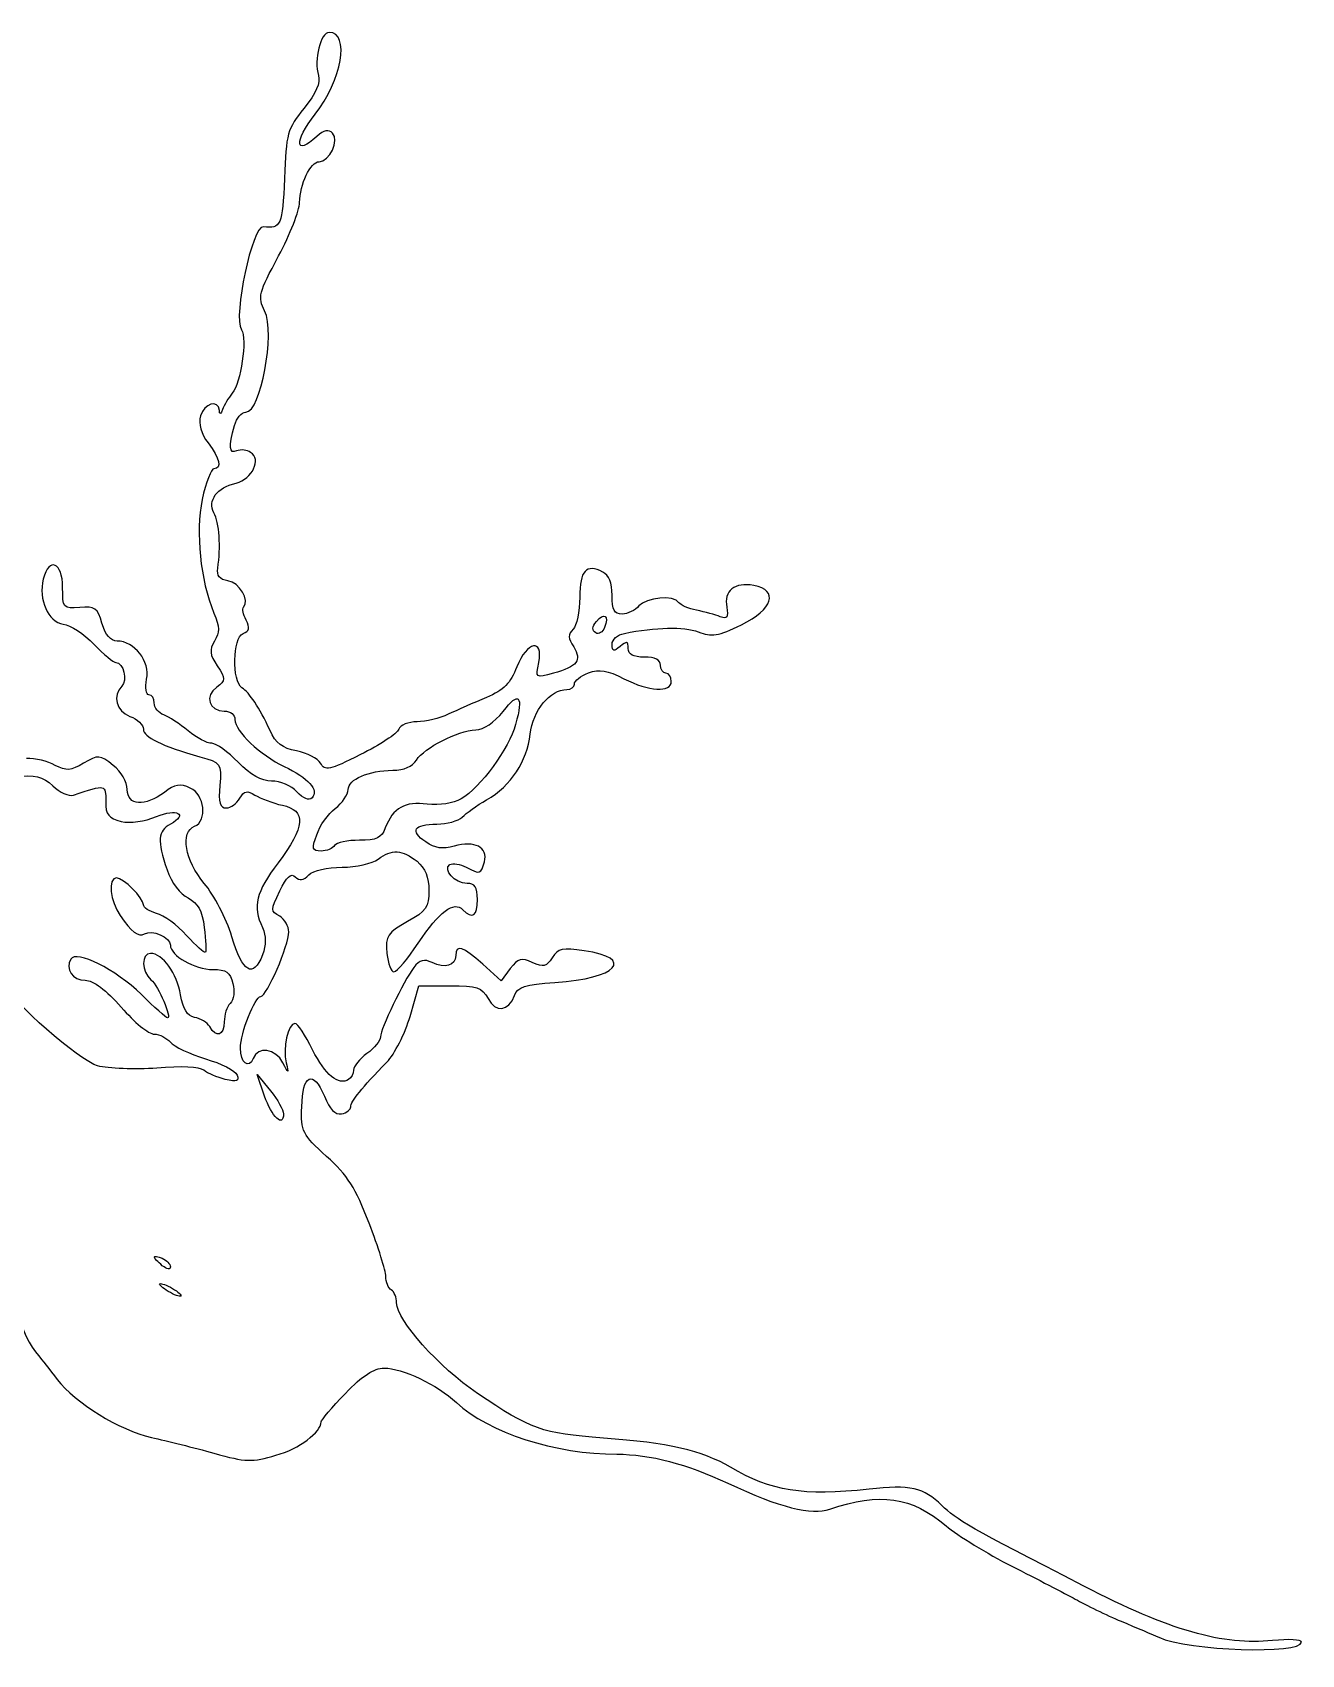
# Model space of a CAD drawing. Extents: x 11 to 139, y 39 to 146.
# Drawn here: x 72.1 to 138.6, y 38.7 to 123.8 of the extents above; entities that cross this region are included whole.
import ezdxf

# ---------------------------------------------------------------- set-up
doc = ezdxf.new("R2010")
doc.units = 0
doc.layers.get('0').update_dxf_attribs({"linetype": 'CONTINUOUS'})

msp = doc.modelspace()

# ---------------------------------------------------------------- linework, layer by layer
at = {"color": 7}
for points in [[(102.051556, 92.568889), (102.051556, 92.568889)], [(97.394889, 87.488889), (97.394889, 87.488889)], [(97.112667, 74.704222), (96.632889, 74.055111), (95.673333, 74.93)], [(91.863333, 72.192444), (92.314889, 73.801111), (93.951778, 73.801111)], [(84.243333, 68.015556), (83.848222, 69.144444), (84.553778, 68.297778)], [(85.231111, 67.084222), (85.231111, 67.084222)], [(79.304444, 59.069111), (79.304444, 59.069111)], [(79.868889, 57.545111), (79.868889, 57.545111)]]:
    msp.add_lwpolyline(points, dxfattribs=at)
for points in [[(87.63, 123.754444), (87.178444, 123.754444), (86.811556, 122.315111), (87.065556, 121.496667)], [(86.896222, 119.464667), (88.279111, 121.242667), (88.730667, 123.754444), (87.63, 123.754444)], [(87.065556, 121.496667), (87.178444, 121.101556), (86.952667, 120.593556), (86.303556, 119.775111)], [(86.303556, 119.775111), (85.428667, 118.702667), (85.372222, 118.448667), (85.287556, 116.106222)], [(86.980889, 118.307556), (85.823778, 117.235111), (85.767333, 118.025333), (86.896222, 119.464667)], [(87.799333, 118.476889), (87.601778, 118.674444), (87.347778, 118.646222), (86.980889, 118.307556)], [(87.093778, 116.981111), (87.658222, 116.981111), (88.166222, 118.11), (87.799333, 118.476889)], [(86.077778, 114.836222), (86.077778, 115.795778), (86.642222, 116.981111), (87.093778, 116.981111)], [(85.287556, 116.106222), (85.174667, 113.650889), (85.09, 113.453333), (84.186889, 113.566222)], [(84.977111, 112.042222), (85.569778, 113.171111), (86.077778, 114.441111), (86.077778, 114.836222)], [(84.186889, 113.566222), (83.594222, 113.650889), (82.578222, 108.881333), (83.029778, 108.175778)], [(84.243333, 109.163556), (83.876444, 109.897333), (83.932889, 110.094889), (84.977111, 112.042222)], [(83.255556, 103.857778), (84.045778, 103.857778), (84.807778, 108.006444), (84.243333, 109.163556)], [(83.029778, 108.175778), (83.340222, 107.696), (83.001556, 105.381778), (82.55, 104.845556)], [(82.55, 104.845556), (82.352444, 104.619778), (82.126667, 104.224667), (82.042, 103.998889)], [(81.872667, 103.942444), (81.816222, 104.535111), (81.082444, 104.309333), (80.884889, 103.660222)], [(82.042, 103.998889), (81.957333, 103.744889), (81.872667, 103.716667), (81.872667, 103.942444)], [(82.662889, 103.152222), (82.775778, 103.547333), (83.029778, 103.857778), (83.255556, 103.857778)], [(80.884889, 103.660222), (80.772, 103.236889), (80.913111, 102.728889), (81.28, 102.249111)], [(82.775778, 101.825778), (82.380667, 101.656444), (82.352444, 102.023333), (82.662889, 103.152222)], [(81.28, 102.249111), (81.900889, 101.430667), (82.013778, 100.894444), (81.590444, 100.894444)], [(82.747556, 100.132444), (83.594222, 100.358222), (84.102222, 101.402444), (83.509556, 101.741111)], [(83.509556, 101.741111), (83.340222, 101.882222), (83.001556, 101.910444), (82.775778, 101.825778)], [(81.590444, 100.894444), (81.449333, 100.894444), (81.167111, 100.160667), (80.969556, 99.285778)], [(81.590444, 98.580222), (81.251778, 99.229333), (81.731556, 99.906667), (82.747556, 100.132444)], [(80.969556, 99.285778), (80.630889, 97.536), (80.856667, 95.080667), (81.590444, 93.330889)], [(81.788, 95.673333), (81.957333, 96.774), (81.872667, 98.072222), (81.590444, 98.580222)], [(73.66, 94.685556), (73.66, 95.983778), (72.954444, 96.294222), (72.644, 95.108889)], [(82.324222, 95.024222), (81.872667, 95.080667), (81.731556, 95.278222), (81.788, 95.673333)], [(101.966889, 95.475778), (101.092, 95.927333), (100.753333, 95.560444), (100.753333, 94.149333)], [(102.446667, 94.262222), (102.446667, 94.911333), (102.277333, 95.306444), (101.966889, 95.475778)], [(72.644, 95.108889), (72.39, 94.036444), (72.898, 92.879333), (73.688222, 92.738222)], [(74.563111, 93.613111), (73.688222, 93.556667), (73.66, 93.584889), (73.66, 94.685556)], [(83.142667, 93.641333), (83.481333, 93.98), (82.916889, 94.939556), (82.324222, 95.024222)], [(109.869111, 94.770222), (108.881333, 94.967778), (108.288667, 94.488), (108.458, 93.641333)], [(109.22, 92.71), (110.885111, 93.528444), (111.195556, 94.516222), (109.869111, 94.770222)], [(75.720222, 92.794667), (75.494444, 93.584889), (75.353333, 93.697778), (74.563111, 93.613111)], [(83.283778, 92.964), (83.114444, 93.246222), (83.058, 93.556667), (83.142667, 93.641333)], [(100.753333, 94.149333), (100.753333, 93.415556), (100.584, 92.653556), (100.414667, 92.484222)], [(102.982889, 93.274444), (102.559556, 93.274444), (102.446667, 93.472), (102.446667, 94.262222)], [(103.857778, 93.697778), (103.660222, 93.472), (103.265111, 93.274444), (102.982889, 93.274444)], [(105.946222, 93.867111), (105.692222, 94.290444), (104.224667, 94.149333), (103.857778, 93.697778)], [(106.877556, 93.472), (106.454222, 93.556667), (106.030889, 93.754222), (105.946222, 93.867111)], [(108.458, 93.641333), (108.542667, 93.105111), (108.486222, 92.992222), (108.119333, 93.133333)], [(73.688222, 92.738222), (74.055111, 92.71), (74.788889, 92.230222), (75.296889, 91.694)], [(76.510444, 91.863333), (76.171778, 91.863333), (75.917778, 92.173778), (75.720222, 92.794667)], [(81.590444, 93.330889), (81.900889, 92.597111), (81.900889, 92.314889), (81.618667, 91.863333)], [(83.114444, 92.258444), (83.453111, 92.371333), (83.481333, 92.540667), (83.283778, 92.964)], [(101.6, 92.286667), (101.374222, 92.427778), (101.402444, 92.597111), (101.628222, 92.879333)], [(101.628222, 92.879333), (102.023333, 93.387333), (102.305556, 93.189778), (102.051556, 92.568889)], [(108.119333, 93.133333), (107.865333, 93.246222), (107.329111, 93.387333), (106.877556, 93.472)], [(106.962222, 92.343111), (107.667778, 92.060889), (108.006444, 92.117333), (109.22, 92.71)], [(78.062667, 89.859556), (78.260222, 90.790889), (77.413556, 91.863333), (76.510444, 91.863333)], [(81.618667, 91.863333), (81.336444, 91.383556), (81.364667, 91.157778), (81.759778, 90.565111)], [(83.058, 89.408), (82.521778, 89.746667), (82.578222, 92.032667), (83.114444, 92.258444)], [(98.608444, 90.734444), (98.862444, 92.032667), (97.987556, 91.835111), (97.451333, 90.508667)], [(100.414667, 92.484222), (100.132444, 92.202), (100.132444, 92.004444), (100.442889, 91.552889)], [(102.051556, 92.568889), (101.966889, 92.314889), (101.741111, 92.202), (101.6, 92.286667)], [(102.446667, 91.694), (102.446667, 91.919778), (102.728889, 92.202), (103.095778, 92.258444)], [(103.293333, 91.468222), (103.293333, 91.863333), (103.208667, 91.863333), (102.87, 91.581111)], [(103.095778, 92.258444), (104.732667, 92.597111), (106.200222, 92.625333), (106.962222, 92.343111)], [(75.296889, 91.694), (75.804889, 91.157778), (76.341111, 90.734444), (76.454, 90.734444)], [(100.442889, 91.552889), (100.866222, 90.847333), (100.640444, 90.536889), (99.370444, 90.17)], [(102.87, 91.581111), (102.531333, 91.298889), (102.446667, 91.298889), (102.446667, 91.694)], [(104.14, 91.016667), (103.547333, 91.016667), (103.293333, 91.157778), (103.293333, 91.468222)], [(104.986667, 90.593333), (104.986667, 90.875556), (104.704444, 91.016667), (104.14, 91.016667)], [(76.454, 90.734444), (76.849111, 90.734444), (77.074889, 89.803111), (76.764444, 89.492667)], [(81.759778, 90.565111), (82.211333, 89.859556), (82.211333, 89.803111), (81.731556, 89.436222)], [(97.451333, 90.508667), (97.140889, 89.662), (96.774, 89.295111), (95.870889, 88.9)], [(99.370444, 90.17), (98.439111, 89.916), (98.439111, 89.916), (98.608444, 90.734444)], [(100.471111, 89.605556), (100.471111, 89.774889), (100.809778, 90.028889), (101.204889, 90.198222)], [(101.204889, 90.198222), (101.797556, 90.395778), (102.192667, 90.339333), (103.067556, 89.887778)], [(105.268889, 90.17), (105.127778, 90.17), (104.986667, 90.367556), (104.986667, 90.593333)], [(105.551111, 89.746667), (105.551111, 89.972444), (105.438222, 90.17), (105.268889, 90.17)], [(76.764444, 89.492667), (76.256444, 88.984667), (76.454, 88.194444), (77.187778, 87.912222)], [(78.175556, 89.041111), (78.034444, 89.041111), (77.978, 89.408), (78.062667, 89.859556)], [(81.731556, 89.436222), (81.082444, 88.984667), (81.336444, 88.194444), (82.126667, 88.194444)], [(84.525556, 87.178444), (83.961111, 88.392), (83.453111, 89.154), (83.058, 89.408)], [(96.745778, 88.166222), (97.564222, 89.266889), (97.818222, 89.012889), (97.394889, 87.488889)], [(98.156889, 86.980889), (98.298, 88.222667), (99.201111, 89.323333), (100.076, 89.323333)], [(100.076, 89.323333), (100.301778, 89.323333), (100.471111, 89.464444), (100.471111, 89.605556)], [(103.067556, 89.887778), (104.365778, 89.210444), (105.551111, 89.154), (105.551111, 89.746667)], [(78.457778, 88.617778), (78.457778, 88.843556), (78.344889, 89.041111), (78.175556, 89.041111)], [(78.965778, 87.996889), (78.683556, 88.081556), (78.457778, 88.363778), (78.457778, 88.617778)], [(95.870889, 88.9), (95.221778, 88.646), (94.318667, 88.222667), (93.867111, 88.025111)], [(77.187778, 87.912222), (77.582889, 87.771111), (77.893333, 87.460667), (77.893333, 87.234889)], [(80.235778, 87.150222), (79.812444, 87.517111), (79.219778, 87.884), (78.965778, 87.996889)], [(82.126667, 88.194444), (82.465333, 88.194444), (82.691111, 87.996889), (82.691111, 87.742889)], [(82.691111, 87.742889), (82.691111, 87.150222), (84.017556, 85.880222), (85.259333, 85.287556)], [(92.230222, 87.63), (91.778667, 87.63), (91.355333, 87.460667), (91.270667, 87.234889)], [(93.867111, 88.025111), (93.415556, 87.799333), (92.681778, 87.63), (92.230222, 87.63)], [(95.306444, 87.206667), (95.729778, 87.206667), (96.266, 87.601778), (96.745778, 88.166222)], [(77.893333, 87.234889), (77.893333, 86.839778), (78.852889, 86.36), (80.856667, 85.795556)], [(81.477556, 86.501111), (81.223556, 86.501111), (80.687333, 86.783333), (80.235778, 87.150222)], [(85.908444, 86.106), (85.174667, 86.247111), (84.836, 86.501111), (84.525556, 87.178444)], [(91.270667, 87.234889), (91.186, 87.009111), (90.282889, 86.416444), (89.266889, 85.908444)], [(92.202, 85.626222), (92.625333, 86.275333), (94.346889, 87.150222), (95.306444, 87.206667)], [(97.394889, 87.488889), (97.056222, 86.247111), (95.532222, 84.158667), (94.544444, 83.594222)], [(95.870889, 83.537778), (97.169111, 84.299778), (97.987556, 85.541556), (98.156889, 86.980889)], [(76.312889, 85.344), (75.607333, 85.908444), (75.522667, 85.908444), (74.760667, 85.456889)], [(82.860444, 85.513333), (82.324222, 86.049556), (81.703333, 86.501111), (81.477556, 86.501111)], [(87.178444, 85.456889), (87.037333, 85.710889), (86.472889, 85.993111), (85.908444, 86.106)], [(89.266889, 85.908444), (87.63, 85.09), (87.404222, 85.033556), (87.178444, 85.456889)], [(73.264889, 85.344), (72.898, 85.569778), (72.220667, 85.710889), (71.769111, 85.710889)], [(74.760667, 85.456889), (74.083333, 85.061778), (73.857556, 85.033556), (73.264889, 85.344)], [(77.046667, 84.074), (77.046667, 84.497333), (76.736222, 85.005333), (76.312889, 85.344)], [(80.856667, 85.795556), (81.957333, 85.485111), (81.985556, 85.456889), (81.900889, 84.299778)], [(84.610222, 84.525556), (84.074, 84.525556), (83.509556, 84.836), (82.860444, 85.513333)], [(85.259333, 85.287556), (86.529333, 84.694889), (87.122, 84.045778), (86.726889, 83.650667)], [(88.617778, 84.074), (88.617778, 84.610222), (89.690222, 85.09), (90.960222, 85.09)], [(90.960222, 85.09), (91.552889, 85.09), (91.976222, 85.287556), (92.202, 85.626222)], [(71.12, 84.751333), (72.248889, 84.864222), (72.587556, 84.779556), (73.152, 84.271556)], [(73.152, 84.271556), (73.490667, 83.932889), (73.998667, 83.707111), (74.224444, 83.791778)], [(74.224444, 83.791778), (75.946, 84.356222), (75.917778, 84.356222), (75.917778, 83.453111)], [(80.348667, 84.158667), (79.812444, 84.412667), (79.558444, 84.356222), (78.994, 83.932889)], [(80.574444, 82.154889), (81.251778, 82.437111), (81.110667, 83.82), (80.348667, 84.158667)], [(81.900889, 84.299778), (81.816222, 83.396667), (81.900889, 83.114444), (82.239556, 83.114444)], [(85.936667, 83.961111), (85.654444, 84.271556), (85.061778, 84.525556), (84.610222, 84.525556)], [(75.917778, 83.453111), (75.917778, 82.747556), (76.058889, 82.578222), (76.736222, 82.408889)], [(78.994, 83.932889), (77.978, 83.170889), (77.046667, 83.227333), (77.046667, 84.074)], [(82.239556, 83.114444), (82.465333, 83.114444), (82.775778, 83.340222), (82.945111, 83.622444)], [(82.945111, 83.622444), (83.170889, 84.017556), (83.340222, 84.045778), (83.735333, 83.791778)], [(83.735333, 83.791778), (84.017556, 83.622444), (84.666667, 83.368444), (85.174667, 83.255556)], [(86.726889, 83.650667), (86.557556, 83.481333), (86.275333, 83.594222), (85.936667, 83.961111)], [(87.940444, 83.086222), (88.307333, 83.368444), (88.617778, 83.82), (88.617778, 84.074)], [(92.766444, 83.312), (91.609333, 83.481333), (90.960222, 83.114444), (90.565111, 82.070222)], [(94.544444, 83.594222), (94.121111, 83.340222), (93.415556, 83.255556), (92.766444, 83.312)], [(94.600889, 82.634667), (94.798444, 82.832222), (95.362889, 83.255556), (95.870889, 83.537778)], [(76.736222, 82.408889), (77.216, 82.296), (77.949778, 82.408889), (78.570667, 82.662889)], [(78.570667, 82.662889), (79.643111, 83.114444), (80.264, 82.775778), (79.304444, 82.267778)], [(85.174667, 83.255556), (86.444667, 83.001556), (86.36, 82.098444), (84.948889, 80.235778)], [(86.980889, 81.703333), (87.122, 82.183111), (87.573556, 82.804), (87.940444, 83.086222)], [(93.274444, 82.267778), (93.782444, 82.267778), (94.403333, 82.437111), (94.600889, 82.634667)], [(79.304444, 82.267778), (78.655333, 81.900889), (78.598889, 81.421111), (79.135111, 79.868889)], [(81.082444, 79.163333), (80.066444, 80.348667), (79.812444, 81.872667), (80.574444, 82.154889)], [(87.206667, 80.856667), (86.726889, 80.856667), (86.698667, 80.969556), (86.980889, 81.703333)], [(90.565111, 82.070222), (90.367556, 81.534), (90.113556, 81.421111), (89.210444, 81.421111)], [(92.681778, 81.336444), (91.835111, 81.900889), (92.060889, 82.267778), (93.274444, 82.267778)], [(87.912222, 81.138889), (87.827556, 80.997778), (87.488889, 80.856667), (87.206667, 80.856667)], [(89.210444, 81.421111), (88.589556, 81.421111), (87.996889, 81.308222), (87.912222, 81.138889)], [(90.198222, 80.433333), (90.903778, 80.969556), (91.44, 80.941333), (92.230222, 80.320444)], [(94.177556, 81.110667), (93.584889, 80.941333), (93.161556, 80.997778), (92.681778, 81.336444)], [(95.758, 80.292222), (95.955556, 81.054222), (95.25, 81.421111), (94.177556, 81.110667)], [(84.948889, 80.235778), (83.791778, 78.683556), (83.594222, 77.978), (84.130444, 76.849111)], [(86.557556, 79.614889), (86.811556, 79.840667), (87.517111, 80.01), (88.307333, 80.01)], [(88.307333, 80.01), (89.041111, 80.01), (89.887778, 80.207556), (90.198222, 80.433333)], [(92.230222, 80.320444), (92.653556, 79.953556), (92.851111, 79.473778), (92.851111, 78.796444)], [(94.854889, 79.163333), (94.205778, 79.163333), (93.556667, 79.868889), (93.951778, 80.151111)], [(93.951778, 80.151111), (94.121111, 80.235778), (94.488, 80.179333), (94.798444, 80.01)], [(94.798444, 80.01), (95.532222, 79.614889), (95.588667, 79.643111), (95.758, 80.292222)], [(76.482222, 79.445556), (76.030667, 79.445556), (76.143556, 78.232), (76.679778, 77.47)], [(77.893333, 78.034444), (77.893333, 78.401333), (76.849111, 79.445556), (76.482222, 79.445556)], [(79.135111, 79.868889), (79.360889, 79.191556), (79.812444, 78.598889), (80.235778, 78.401333)], [(82.521778, 76.369333), (82.239556, 77.328889), (81.590444, 78.542444), (81.082444, 79.163333)], [(85.033556, 78.768222), (85.400444, 79.502), (85.626222, 79.727778), (85.852, 79.502)], [(85.852, 79.502), (86.077778, 79.276222), (86.275333, 79.304444), (86.557556, 79.614889)], [(95.391111, 78.316667), (95.391111, 78.965778), (95.25, 79.163333), (94.854889, 79.163333)], [(80.235778, 78.401333), (80.743778, 78.119111), (80.969556, 77.752222), (81.082444, 76.849111)], [(85.033556, 77.441778), (84.553778, 77.695778), (84.553778, 77.752222), (85.033556, 78.768222)], [(92.851111, 78.796444), (92.851111, 77.921556), (92.71, 77.695778), (91.722222, 77.159556)], [(92.286667, 76.030667), (93.415556, 77.695778), (94.149333, 78.260222), (94.629111, 77.780444)], [(94.629111, 77.780444), (95.137111, 77.272444), (95.391111, 77.441778), (95.391111, 78.316667)], [(76.679778, 77.47), (77.244222, 76.623333), (77.639333, 76.341111), (77.949778, 76.510444)], [(78.570667, 77.582889), (78.203778, 77.695778), (77.893333, 77.893333), (77.893333, 78.034444)], [(80.151111, 76.425778), (79.671333, 76.990222), (78.965778, 77.498222), (78.570667, 77.582889)], [(85.513333, 76.623333), (85.513333, 76.905556), (85.287556, 77.272444), (85.033556, 77.441778)], [(77.949778, 76.510444), (78.344889, 76.764444), (79.304444, 76.341111), (79.304444, 75.917778)], [(81.082444, 76.849111), (81.167111, 76.171778), (81.195333, 75.607333), (81.138889, 75.550889)], [(84.045778, 73.236667), (84.356222, 73.236667), (85.513333, 75.917778), (85.513333, 76.623333)], [(84.130444, 76.849111), (84.328, 76.397556), (84.328, 75.946), (84.130444, 75.409778)], [(91.722222, 77.159556), (90.678, 76.566889), (90.565111, 76.425778), (90.649778, 75.494444)], [(77.780444, 73.349556), (76.454, 74.647778), (74.365556, 75.692), (74.083333, 75.184)], [(79.304444, 75.917778), (79.304444, 75.381556), (80.574444, 74.647778), (81.534, 74.647778)], [(81.138889, 75.550889), (81.082444, 75.494444), (80.659111, 75.889556), (80.151111, 76.425778)], [(84.130444, 75.409778), (83.650667, 74.168), (83.086222, 74.478444), (82.521778, 76.369333)], [(91.016667, 74.534889), (91.186, 74.534889), (91.750444, 75.212222), (92.286667, 76.030667)], [(95.673333, 74.93), (94.629111, 75.861333), (94.262222, 75.974222), (94.262222, 75.381556)], [(100.979111, 75.635556), (99.850222, 75.804889), (99.624444, 75.748444), (99.314, 75.268667)], [(74.083333, 75.184), (73.772889, 74.676), (74.196222, 74.083333), (74.845333, 74.083333)], [(78.260222, 75.494444), (77.780444, 75.494444), (77.780444, 74.534889), (78.288444, 74.111556)], [(79.840667, 73.321333), (79.671333, 74.422), (78.909333, 75.494444), (78.260222, 75.494444)], [(90.649778, 75.494444), (90.706222, 74.958222), (90.875556, 74.506667), (91.016667, 74.534889)], [(93.020444, 75.014667), (92.597111, 75.212222), (92.371333, 75.155778), (92.060889, 74.760667)], [(94.262222, 75.381556), (94.262222, 74.845333), (93.669556, 74.676), (93.020444, 75.014667)], [(98.269778, 75.014667), (97.705333, 75.268667), (97.536, 75.240444), (97.112667, 74.704222)], [(99.314, 75.268667), (99.003556, 74.788889), (98.862444, 74.760667), (98.269778, 75.014667)], [(99.455111, 73.970444), (102.700667, 74.168), (103.688444, 75.240444), (100.979111, 75.635556)], [(74.845333, 74.083333), (75.268667, 74.083333), (75.946, 73.575333), (76.736222, 72.672222)], [(78.288444, 74.111556), (78.683556, 73.772889), (79.389111, 72.107778), (79.163333, 72.107778)], [(81.534, 74.647778), (82.239556, 74.647778), (82.437111, 74.506667), (82.578222, 73.914)], [(92.060889, 74.760667), (91.524667, 74.026889), (90.311111, 71.515111), (90.311111, 71.12)], [(97.338444, 73.293111), (97.507778, 73.744667), (97.874667, 73.857556), (99.455111, 73.970444)], [(75.494444, 69.596), (74.563111, 69.85), (70.837778, 73.095556), (70.837778, 73.688222)], [(79.163333, 72.107778), (79.078667, 72.107778), (78.457778, 72.672222), (77.780444, 73.349556)], [(80.574444, 72.136), (80.179333, 72.220667), (79.981778, 72.559333), (79.840667, 73.321333)], [(82.578222, 73.914), (82.691111, 73.518889), (82.634667, 73.067333), (82.437111, 72.869778)], [(82.973333, 70.527333), (82.973333, 71.317556), (83.735333, 73.236667), (84.045778, 73.236667)], [(93.951778, 73.801111), (95.391111, 73.801111), (95.616889, 73.716444), (95.955556, 73.123778)], [(95.955556, 73.123778), (96.350667, 72.361778), (97.028, 72.446444), (97.338444, 73.293111)], [(76.736222, 72.672222), (77.413556, 71.882), (78.175556, 71.261111), (78.457778, 71.261111)], [(82.437111, 72.869778), (82.267778, 72.700444), (82.126667, 72.277111), (82.126667, 71.910222)], [(81.364667, 71.656222), (81.251778, 71.882), (80.884889, 72.079556), (80.574444, 72.136)], [(82.126667, 71.910222), (82.126667, 71.176444), (81.703333, 71.035333), (81.364667, 71.656222)], [(85.823778, 71.825556), (85.485111, 71.825556), (85.174667, 70.499111), (85.372222, 69.765333)], [(86.755111, 70.442667), (86.388222, 71.204667), (85.964889, 71.825556), (85.823778, 71.825556)], [(90.649778, 69.793556), (91.044889, 70.216889), (91.609333, 71.289333), (91.863333, 72.192444)], [(78.457778, 71.261111), (78.74, 71.261111), (79.106889, 71.063556), (79.304444, 70.837778)], [(79.304444, 70.837778), (79.502, 70.612), (80.320444, 70.216889), (81.138889, 69.962889)], [(85.202889, 69.765333), (84.807778, 70.499111), (83.876444, 70.640222), (83.650667, 69.991111)], [(90.311111, 71.12), (90.311111, 70.922444), (90.000667, 70.527333), (89.605556, 70.245111)], [(81.138889, 69.962889), (81.957333, 69.737111), (82.719333, 69.342), (82.804, 69.116222)], [(83.650667, 69.991111), (83.424889, 69.398444), (82.973333, 69.765333), (82.973333, 70.527333)], [(85.372222, 69.765333), (85.513333, 69.172667), (85.513333, 69.172667), (85.202889, 69.765333)], [(88.646, 68.890444), (88.109778, 68.551778), (87.432444, 69.116222), (86.755111, 70.442667)], [(88.758889, 67.451111), (88.758889, 67.733333), (89.323333, 68.438889), (90.649778, 69.793556)], [(89.605556, 70.245111), (89.210444, 69.962889), (88.9, 69.567778), (88.9, 69.370222)], [(78.598889, 69.483111), (77.441778, 69.398444), (76.058889, 69.454889), (75.494444, 69.596)], [(81.054222, 69.370222), (80.856667, 69.539556), (79.840667, 69.596), (78.598889, 69.483111)], [(82.183111, 68.890444), (81.759778, 69.003333), (81.251778, 69.200889), (81.054222, 69.370222)], [(82.804, 69.116222), (82.916889, 68.805778), (82.804, 68.749333), (82.183111, 68.890444)], [(86.190667, 67.451111), (86.218889, 69.144444), (86.783333, 69.426667), (87.376, 68.015556)], [(88.9, 69.370222), (88.9, 69.200889), (88.787111, 68.975111), (88.646, 68.890444)], [(85.231111, 67.084222), (85.231111, 66.322222), (84.610222, 66.943111), (84.243333, 68.015556)], [(84.553778, 68.297778), (84.920667, 67.846222), (85.231111, 67.281778), (85.231111, 67.084222)], [(87.376, 68.015556), (87.658222, 67.31), (87.940444, 67.027778), (88.279111, 67.084222)], [(87.488889, 64.854667), (86.218889, 66.011778), (86.134222, 66.152889), (86.190667, 67.451111)], [(88.279111, 67.084222), (88.533111, 67.140667), (88.758889, 67.31), (88.758889, 67.451111)], [(89.718444, 61.355111), (89.012889, 63.189556), (88.589556, 63.866889), (87.488889, 64.854667)], [(90.593333, 58.561111), (90.593333, 58.843333), (90.198222, 60.113333), (89.718444, 61.355111)], [(70.358, 60.395556), (70.668444, 57.968444), (71.543333, 55.400222), (72.39, 54.412444)], [(78.457778, 59.577111), (78.457778, 59.633556), (78.655333, 59.605333), (78.881111, 59.520667)], [(78.881111, 59.125556), (78.655333, 59.323111), (78.457778, 59.520667), (78.457778, 59.577111)], [(78.881111, 59.520667), (79.106889, 59.407778), (79.304444, 59.210222), (79.304444, 59.069111)], [(79.304444, 59.069111), (79.304444, 58.899778), (79.135111, 58.928), (78.881111, 59.125556)], [(78.74, 58.166), (78.74, 58.222444), (78.994, 58.166), (79.304444, 57.996667)], [(79.304444, 57.714444), (78.994, 57.883778), (78.74, 58.081333), (78.74, 58.166)], [(79.304444, 57.996667), (79.614889, 57.827333), (79.868889, 57.629778), (79.868889, 57.545111)], [(90.875556, 57.855556), (90.734444, 57.940222), (90.593333, 58.278889), (90.593333, 58.561111)], [(91.157778, 57.178222), (91.157778, 57.460444), (91.044889, 57.770889), (90.875556, 57.855556)], [(79.868889, 57.545111), (79.868889, 57.488667), (79.614889, 57.545111), (79.304444, 57.714444)], [(95.391111, 52.436889), (93.387333, 53.791556), (91.157778, 56.275111), (91.157778, 57.178222)], [(72.39, 54.412444), (72.559333, 54.243111), (72.982667, 53.678667), (73.377778, 53.170667)], [(88.476667, 52.436889), (89.379778, 53.368222), (89.972444, 53.763333), (90.508667, 53.763333)], [(90.508667, 53.763333), (91.44, 53.763333), (93.302667, 52.888444), (94.290444, 51.957111)], [(73.377778, 53.170667), (74.337333, 51.928889), (76.623333, 50.517778), (78.316667, 50.122667)], [(87.206667, 50.941111), (87.206667, 51.025778), (87.771111, 51.703111), (88.476667, 52.436889)], [(94.290444, 51.957111), (95.983778, 50.376667), (99.483333, 49.247778), (102.700667, 49.247778)], [(101.995111, 50.094444), (98.721333, 50.348444), (98.241556, 50.517778), (95.391111, 52.436889)], [(84.836, 49.191333), (86.049556, 49.53), (87.206667, 50.404889), (87.206667, 50.941111)], [(78.316667, 50.122667), (79.106889, 49.953333), (80.574444, 49.586444), (81.590444, 49.304222)], [(81.590444, 49.304222), (83.255556, 48.824444), (83.594222, 48.824444), (84.836, 49.191333)], [(108.655556, 48.570444), (107.131556, 49.445333), (105.41, 49.840444), (101.995111, 50.094444)], [(102.700667, 49.247778), (104.450444, 49.247778), (106.341333, 48.739778), (108.514444, 47.723778)], [(115.908667, 47.413333), (112.465556, 47.046444), (110.772222, 47.300444), (108.655556, 48.570444)], [(108.514444, 47.723778), (111.223778, 46.453778), (112.917111, 46.030444), (113.848444, 46.369111)], [(119.718667, 46.566667), (118.787333, 47.498), (118.053556, 47.667333), (115.908667, 47.413333)], [(113.848444, 46.369111), (116.473111, 47.272222), (118.166444, 47.018222), (119.944444, 45.494222)], [(127.169333, 42.333333), (121.129778, 45.437778), (120.508889, 45.804667), (119.718667, 46.566667)], [(119.944444, 45.494222), (120.565333, 44.986222), (122.117556, 44.026667), (123.387556, 43.377556)], [(123.387556, 43.377556), (124.685778, 42.728444), (126.181556, 41.938222), (126.717778, 41.656)], [(126.717778, 41.656), (127.254, 41.345556), (128.354667, 40.809333), (129.116667, 40.498889)], [(137.047111, 39.482889), (134.507111, 39.200667), (131.628444, 40.019111), (127.169333, 42.333333)], [(129.116667, 40.498889), (129.906889, 40.160222), (130.781778, 39.793333), (131.092222, 39.652222)], [(131.092222, 39.652222), (132.616222, 38.946667), (138.571111, 38.749111), (138.571111, 39.398222)], [(138.571111, 39.398222), (138.571111, 39.539333), (137.893778, 39.567556), (137.047111, 39.482889)]]:
    msp.add_open_spline(points, degree=3, dxfattribs=at)

doc.saveas('drawing.dxf')
